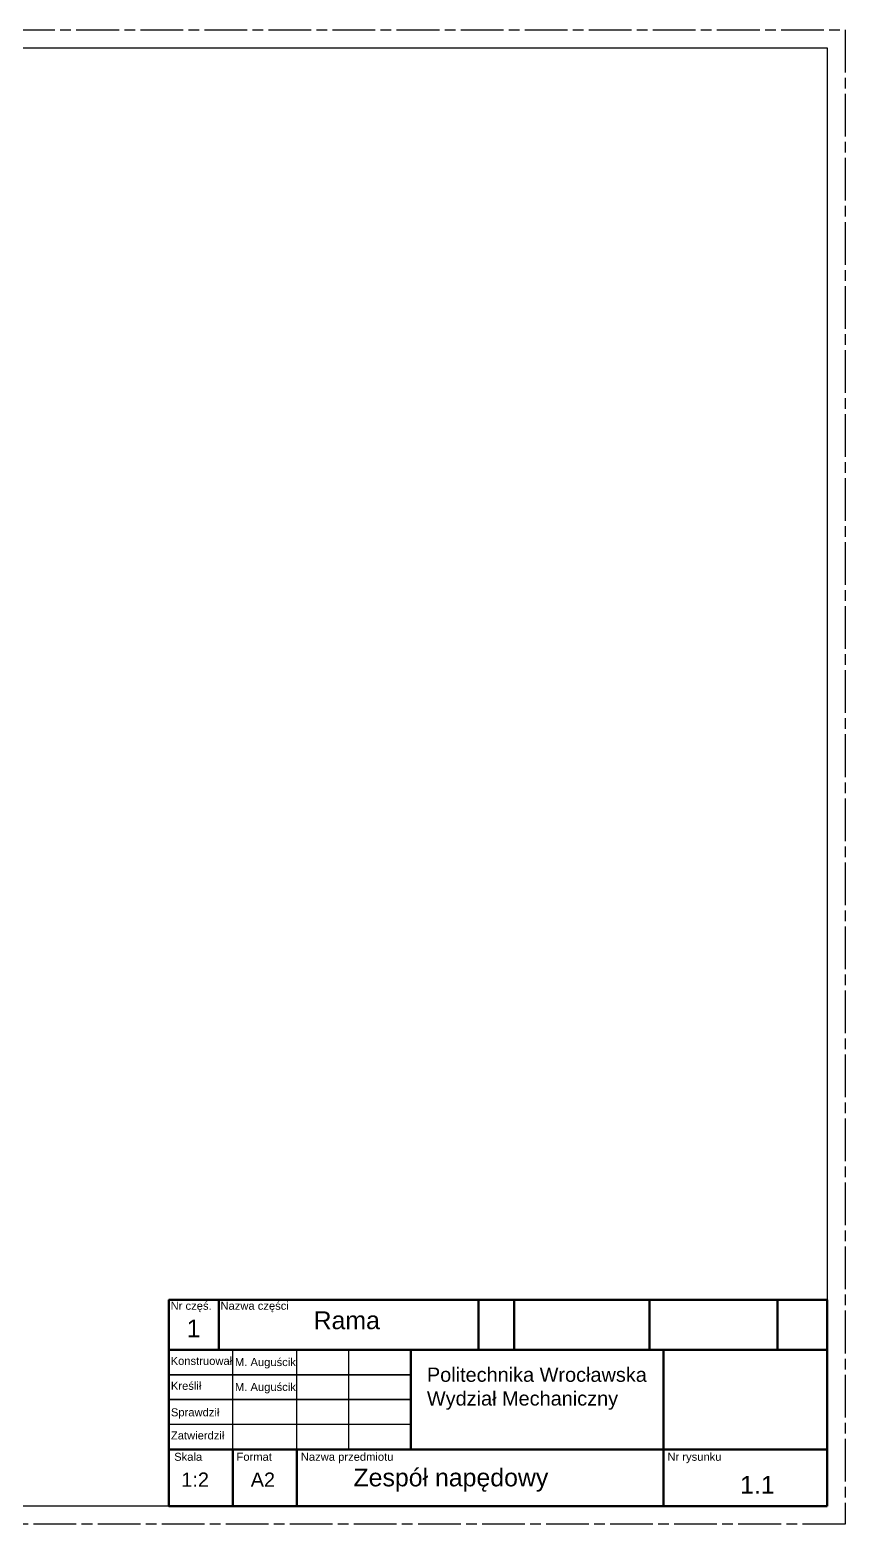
# Model space of a CAD drawing. Header units: millimetres. Extents: x -3183 to 3067, y 1033 to 2218.
# Drawn here: x -1872.7 to -1643.6, y 1033.1 to 1453.1 of the extents above; entities that cross this region are included whole.
import ezdxf

# ---------------------------------------------------------------- set-up
doc = ezdxf.new("R2010")
doc.units = ezdxf.units.MM
doc.linetypes.add('AM_ISO08W050', pattern=[18, 12, -1.5, 3, -1.5])
doc.layers.add('ciagla cienka', color=7, linetype='Continuous', lineweight=25)
doc.layers.add('ciagla normalna', color=7, linetype='Continuous', lineweight=50)
doc.layers.add('niewidoczna', color=7, linetype='AM_ISO08W050', lineweight=30, plot=False)
doc.styles.get("Standard").update_dxf_attribs({"font": 'arial.ttf'})

msp = doc.modelspace()

# ---------------------------------------------------------------- linework, layer by layer
for p, q in [((-2232.62332, 1448.07692), (-1648.62332, 1448.07692)), ((-1648.62332, 1448.07692), (-1648.62332, 1038.07692)), ((-1648.62332, 1048.07692), (-1648.62332, 1038.07692)), ((-1648.62332, 1038.07692), (-2232.62332, 1038.07692))]:
    msp.add_line(p, q)
at = {"layer": 'ciagla cienka'}
for p, q in [((-1815.62332, 1054.07692), (-1815.62332, 1082.07692)), ((-1797.62332, 1054.07692), (-1797.62332, 1082.07692)), ((-1783.12332, 1082.07692), (-1783.12332, 1054.07692))]:
    msp.add_line(p, q, dxfattribs=at)
for points in [[(-1833.62332, 1082.07692), (-1765.62332, 1082.07692), (-1765.62332, 1075.07692), (-1833.62332, 1075.07692)], [(-1833.62332, 1075.07692), (-1765.62332, 1075.07692), (-1765.62332, 1068.07692), (-1833.62332, 1068.07692)], [(-1833.62332, 1068.07692), (-1765.62332, 1068.07692), (-1765.62332, 1061.07692), (-1833.62332, 1061.07692)]]:
    msp.add_lwpolyline(points, close=True, dxfattribs=at)
at = {"layer": 'ciagla normalna'}
for points in [[(-1648.62332, 1038.07692), (-1833.62332, 1038.07692), (-1833.62332, 1096.07692), (-1648.62332, 1096.07692)], [(-1833.62332, 1096.07692), (-1819.62332, 1096.07692), (-1819.62332, 1082.07692), (-1833.62332, 1082.07692)], [(-1746.62332, 1096.07692), (-1819.62332, 1096.07692), (-1819.62332, 1082.07692), (-1746.62332, 1082.07692)], [(-1736.62332, 1096.07692), (-1746.62332, 1096.07692), (-1746.62332, 1082.07692), (-1736.62332, 1082.07692)], [(-1698.62332, 1096.07692), (-1736.62332, 1096.07692), (-1736.62332, 1082.07692), (-1698.62332, 1082.07692)], [(-1662.62332, 1096.07692), (-1698.62332, 1096.07692), (-1698.62332, 1082.07692), (-1662.62332, 1082.07692)], [(-1648.62332, 1096.07692), (-1662.62332, 1096.07692), (-1662.62332, 1082.07692), (-1648.62332, 1082.07692)], [(-1833.62332, 1082.07692), (-1648.62332, 1082.07692), (-1648.62332, 1054.07692), (-1833.62332, 1054.07692)], [(-1833.62332, 1054.07692), (-1765.62332, 1054.07692), (-1765.62332, 1082.07692), (-1833.62332, 1082.07692)], [(-1648.62332, 1054.07692), (-1694.62332, 1054.07692), (-1694.62332, 1082.07692), (-1648.62332, 1082.07692)], [(-1833.62332, 1054.07692), (-1815.62332, 1054.07692), (-1815.62332, 1038.07692), (-1833.62332, 1038.07692)], [(-1815.62332, 1054.07692), (-1797.62332, 1054.07692), (-1797.62332, 1038.07692), (-1815.62332, 1038.07692)], [(-1648.62332, 1038.07692), (-1694.62332, 1038.07692), (-1694.62332, 1054.07692), (-1648.62332, 1054.07692)]]:
    msp.add_lwpolyline(points, close=True, dxfattribs=at)
at = {"layer": 'niewidoczna'}
for p, q in [((-2237.62332, 1453.07692), (-1643.62332, 1453.07692)), ((-1643.62332, 1453.07692), (-1643.62332, 1033.07692)), ((-1643.62332, 1033.07692), (-2237.62332, 1033.07692))]:
    msp.add_line(p, q, dxfattribs=at)

# ---------------------------------------------------------------- texts
at = {"layer": 'ciagla cienka', "attachment_point": 1}
for s, width, heights, insert, char_height in [('Nr częś.', 28, [0], (-1833.12332, 1095.57692), 2.25), ('Nazwa części', 41.7273005, [11.27245], (-1819.12332, 1095.57692), 2.25), ('\\pxqc;Rama', 70.9571396, [7.44673], (-1819.12332, 1092.8713), 5), ('1', 36, [0], (-1828.62332, 1090.57692), 5), ('Konstruował', 36, [0], (-1833.12332, 1080.07692), 2.25), ('  M. Auguścik', 36, [0], (-1816.80052, 1079.74978), 2.25), ('Politechnika Wrocławska\\PWydział Mechaniczny', 130.6506658, [41.90603], (-1761.12332, 1077.07692), 4), ('Kreślił', 36, [0], (-1833.04716, 1073.07692), 2.25), ('  M. Auguścik', 36, [0], (-1816.80052, 1072.74978), 2.25), ('Sprawdził', 36, [0], (-1833.04716, 1065.6302), 2.25), ('Zatwierdził', 36, [0], (-1833.04716, 1059.1302), 2.25), ('Skala', 36, [1.5226], (-1832.12332, 1053.1302), 2.25), ('Format', 36, [0], (-1814.62332, 1053.1302), 2.25), ('Nazwa przedmiotu', 55.9264538, [4.53843], (-1796.54716, 1053.1302), 2.25), ('Nr rysunku', 36, [0], (-1693.54716, 1053.1302), 2.25), ('1:2', 36, [0], (-1830.12332, 1047.57692), 4), ('A2', 36, [0], (-1810.62332, 1047.57692), 4), ('Zespół napędowy', 74, [0], (-1781.75585, 1048.69216), 5), ('1.1', 36, [0], (-1673.12332, 1046.6302), 5)]:
    msp.add_mtext_dynamic_manual_height_columns(s, width=width, gutter_width=12.5, heights=heights, dxfattribs=dict(at, insert=insert, char_height=char_height))

doc.saveas('drawing.dxf')
